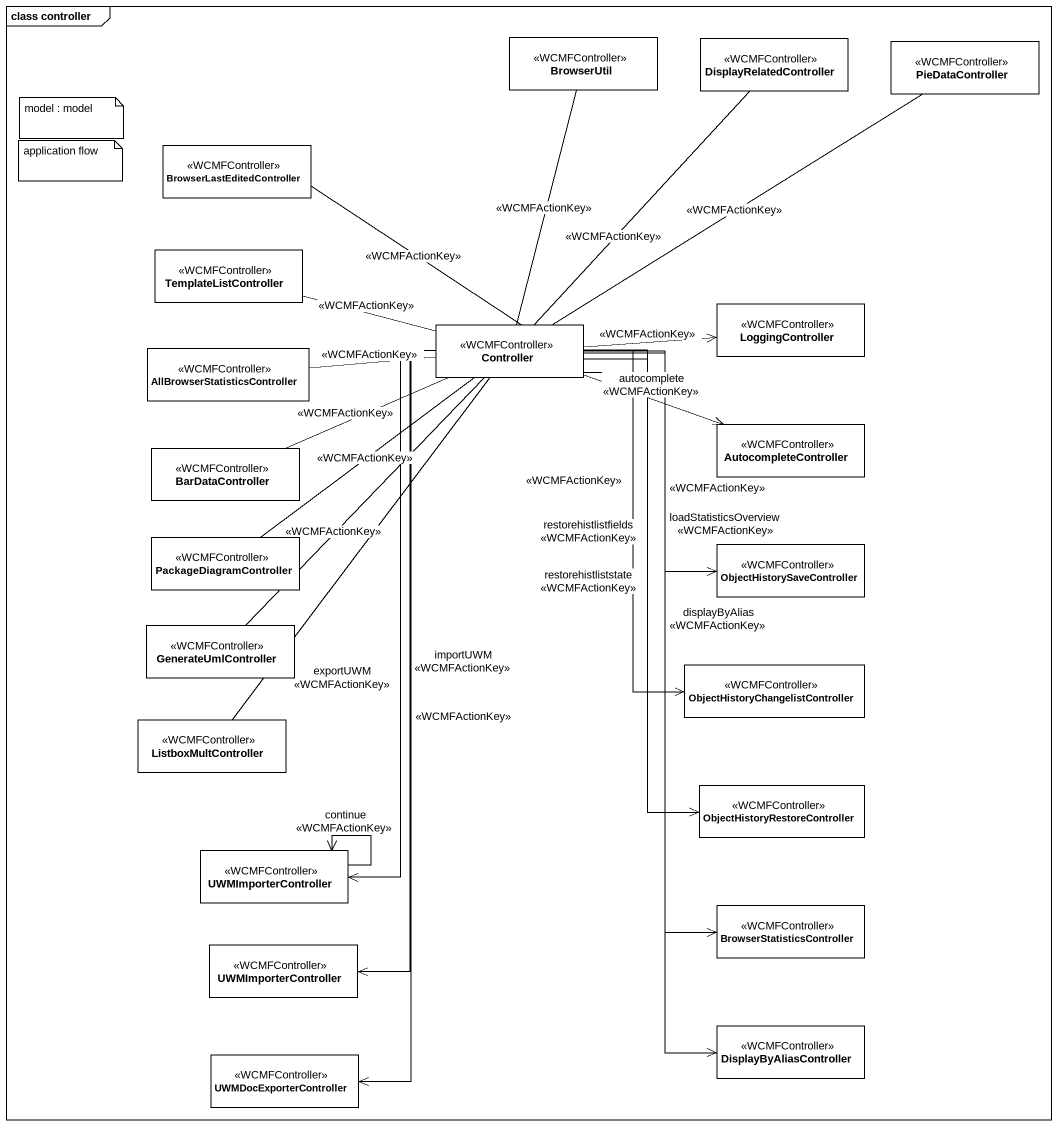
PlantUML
@startuml
mainframe class controller
hide circle
hide empty members
class BrowserUtil <<WCMFController>>
class DisplayRelatedController <<WCMFController>>
class PieDataController <<WCMFController>>
class BrowserLastEditedController <<WCMFController>>
class TemplateListController <<WCMFController>>
class Controller <<WCMFController>>
class LoggingController <<WCMFController>>
class "AllBrowserStatisticsController" as AllBrowserStatisticsControll <<WCMFController>>
class AutocompleteController <<WCMFController>>
class BarDataController <<WCMFController>>
class PackageDiagramController <<WCMFController>>
class ObjectHistorySaveController <<WCMFController>>
class GenerateUmlController <<WCMFController>>
class "ObjectHistoryChangelistController" as ObjectHistoryChangelistContr <<WCMFController>>
class ListboxMultController <<WCMFController>>
class "ObjectHistoryRestoreController" as ObjectHistoryRestoreControll <<WCMFController>>
class UWMImporterController <<WCMFController>>
class BrowserStatisticsController <<WCMFController>>
class "UWMImporterController" as UWMImporterController_2 <<WCMFController>>
class DisplayByAliasController <<WCMFController>>
class UWMDocExporterController <<WCMFController>>
Controller -up- BrowserUtil : <<WCMFActionKey>>
Controller -up- DisplayRelatedController : <<WCMFActionKey>>
Controller -up- PieDataController : <<WCMFActionKey>>
Controller -up- BrowserLastEditedController : <<WCMFActionKey>>
Controller -left- TemplateListController : <<WCMFActionKey>>
Controller -right-> LoggingController : <<WCMFActionKey>>
Controller -left- AllBrowserStatisticsControll : <<WCMFActionKey>>
Controller -right-> AutocompleteController : autocomplete\n<<WCMFActionKey>>
Controller -left- BarDataController : <<WCMFActionKey>>
Controller -- PackageDiagramController : <<WCMFActionKey>>
Controller --> ObjectHistorySaveController : <<WCMFActionKey>>
Controller -- GenerateUmlController : <<WCMFActionKey>>
Controller --> ObjectHistoryChangelistContr : <<WCMFActionKey>>
Controller -- ListboxMultController
Controller --> ObjectHistoryRestoreControll : restorehistliststate\n<<WCMFActionKey>>
Controller --> ObjectHistoryRestoreControll : restorehistlistfields\n<<WCMFActionKey>>
Controller --> UWMImporterController : exportUWM\n<<WCMFActionKey>>
Controller --> BrowserStatisticsController : loadStatisticsOverview\n<<WCMFActionKey>>
Controller --> UWMImporterController_2 : importUWM\n<<WCMFActionKey>>
Controller --> DisplayByAliasController : displayByAlias\n<<WCMFActionKey>>
Controller --> UWMDocExporterController : <<WCMFActionKey>>
UWMImporterController --> UWMImporterController : continue\n<<WCMFActionKey>>
note as N1
  model : model
end note
note as N2
  application flow
end note
@enduml
